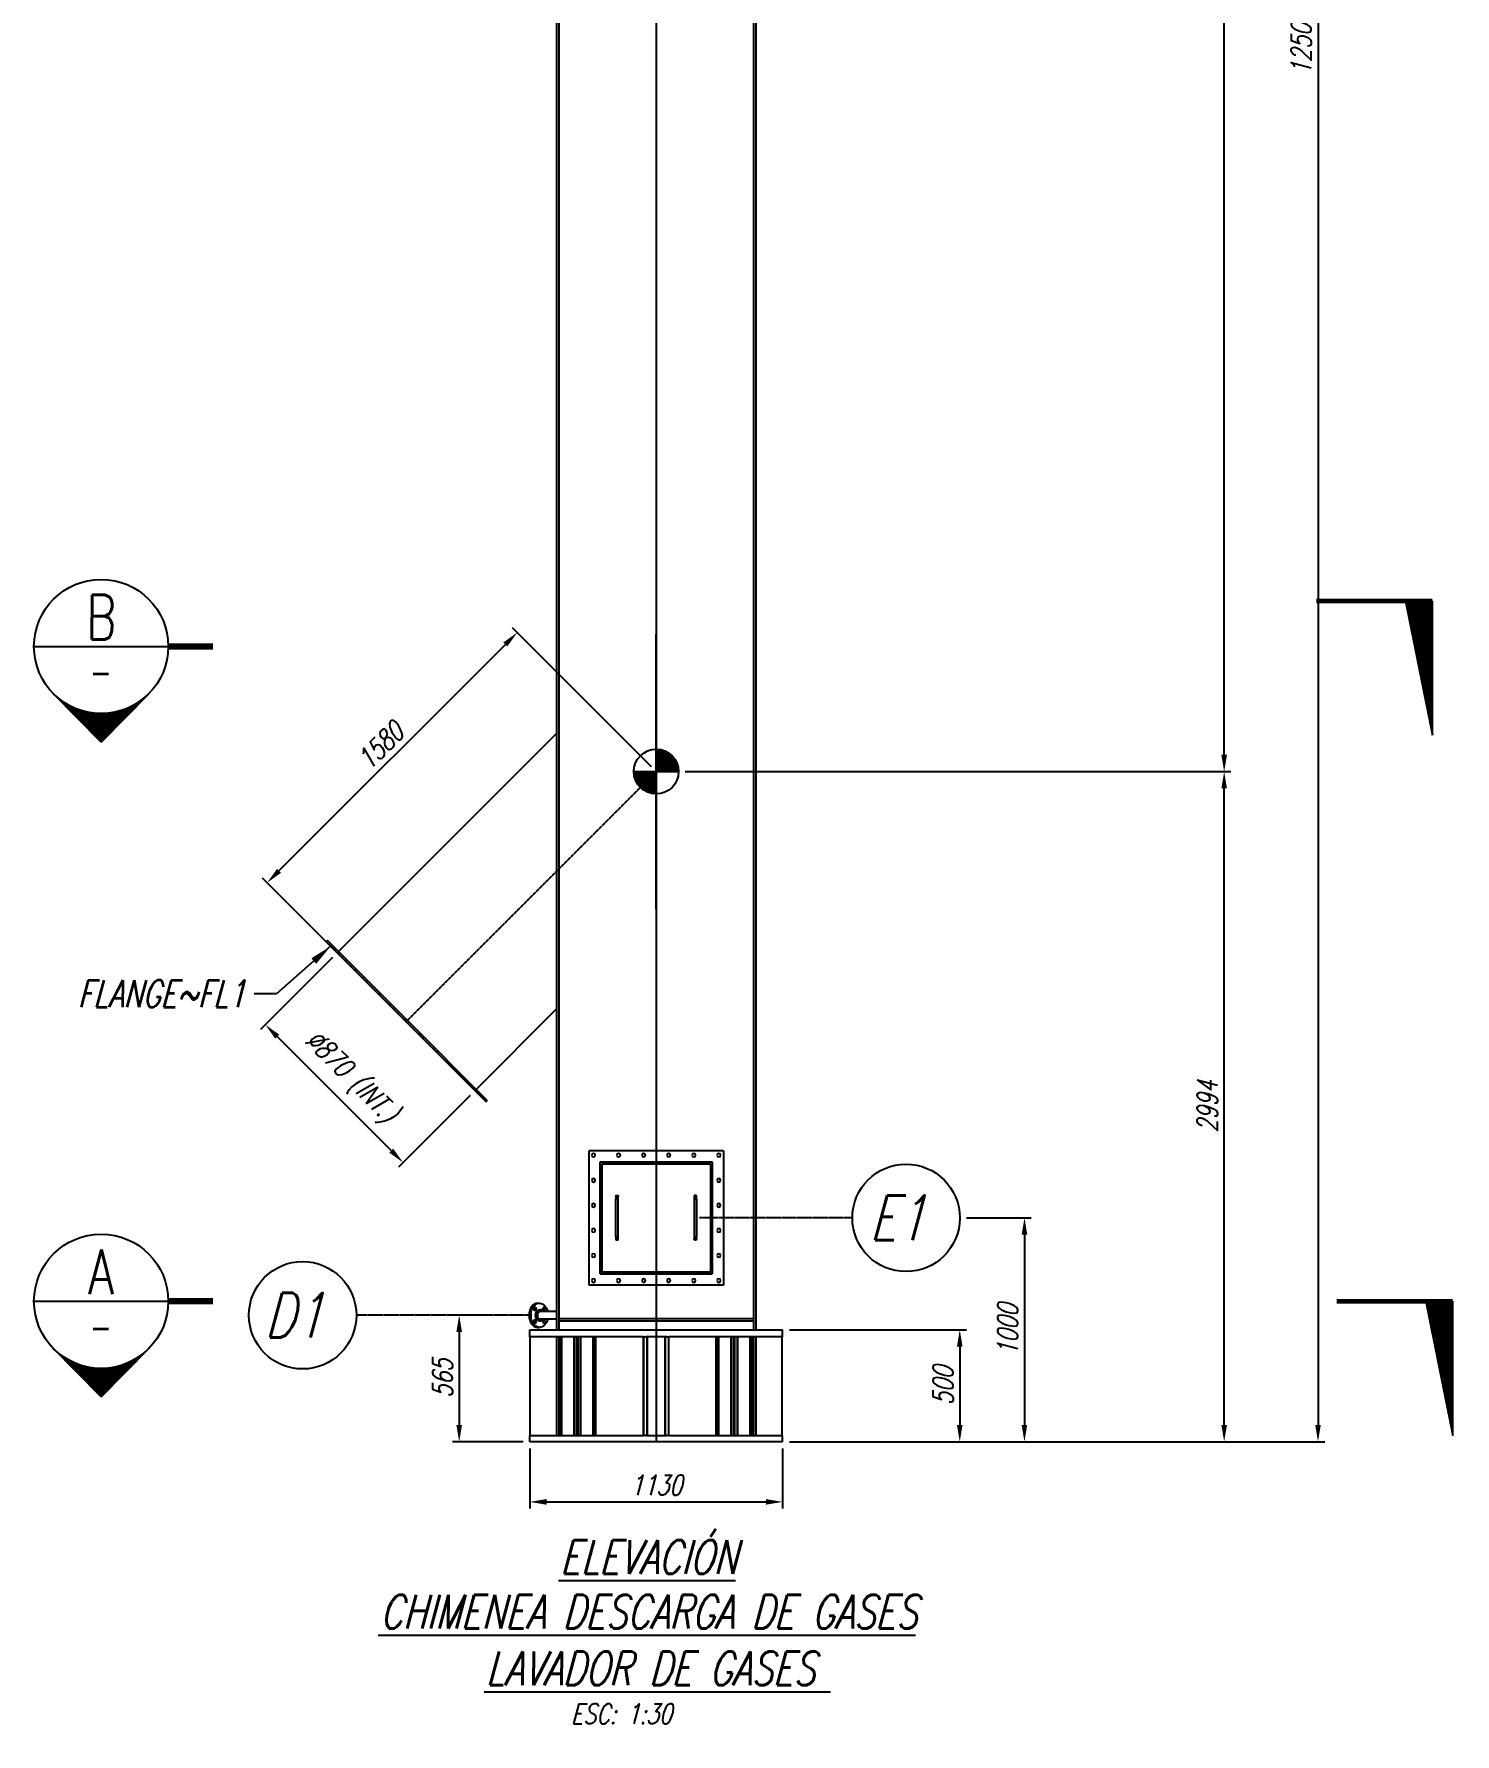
# Model space of a CAD drawing. Header units: inches. Extents: x -293597 to -232636, y -119329 to -80370.
# Drawn here: x -271311 to -264962, y -119329 to -111735 of the extents above; entities that cross this region are included whole.
import ezdxf
from ezdxf.enums import TextEntityAlignment as Align

# ---------------------------------------------------------------- set-up
doc = ezdxf.new("R2010")
doc.units = ezdxf.units.IN
doc.header["$MEASUREMENT"] = 0
doc.linetypes.add('CENTER', pattern=[2, 1.25, -0.25, 0.25, -0.25])
doc.linetypes.add('HIDDEN', pattern=[9.525, 6.35, -3.175])
for name, color, linetype in [('IA-DIBUJO', 3, 'Continuous'), ('IA-DIM', 7, 'Continuous'), ('IA-EJES', 4, 'CENTER'), ('IA-SEGM', 1, 'HIDDEN'), ('IA-SIMBOLS', 2, 'Continuous'), ('IA-TITLE', 6, 'Continuous')]:
    doc.layers.add(name, color=color, linetype=linetype)
doc.styles.add('ING-AMB', font='romans.shx', dxfattribs={"width": 0.75, "oblique": 15})
doc.styles.add('SALVADOR', font='ROMANS.SHX', dxfattribs={"width": 0.75, "oblique": 15})
doc.dimstyles.new('30', dxfattribs={"dimscale": 30, "dimtxt": 3, "dimasz": 2.5, "dimexe": 1, "dimexo": 1, "dimgap": 1, "dimtad": 1, "dimdec": 0, "dimzin": 0, "dimdsep": 46, "dimtxsty": 'ING-AMB', "dimcen": 0.1, "dimclrd": 7, "dimclre": 7, "dimclrt": 2, "dimadec": 0, "dimazin": 0, "dimtfac": 1, "dimtdec": 0, "dimtmove": 0, "dimatfit": 0, "dimfxl": 1, "dimtolj": 1, "dimtzin": 0, "dimarcsym": 0})
doc.dimstyles.new('75', dxfattribs={"dimscale": 75, "dimtxt": 3, "dimasz": 2.5, "dimexe": 1, "dimexo": 1, "dimgap": 1, "dimtad": 1, "dimdec": 0, "dimzin": 0, "dimdsep": 46, "dimtxsty": 'ING-AMB', "dimcen": 0.1, "dimclrd": 7, "dimclre": 7, "dimclrt": 2, "dimadec": 0, "dimazin": 0, "dimtfac": 1, "dimtdec": 0, "dimtmove": 0, "dimatfit": 0, "dimfxl": 1, "dimtolj": 1, "dimtzin": 0, "dimarcsym": 0})

# ---------------------------------------------------------------- blocks, each defined once
blk = doc.blocks.new('*D36')
at = {"color": 7, "lineweight": -2, "transparency": 16777216}
for p, q in [((-269977.1, -115860.7), (-270298.1, -116181.7)), ((-269714.8, -116722.6), (-270223.9, -116213.5)), ((-269362, -116475.9), (-269682.9, -116796.9))]:
    blk.add_line(p, q, dxfattribs=at)
at = {"color": 7, "transparency": 16777216}
for points in [[(-270215, -116204.7), (-270232.7, -116222.3), (-270276.9, -116160.5)], [(-269705.9, -116713.8), (-269723.6, -116731.5), (-269661.7, -116775.7)]]:
    blk.add_solid(points, dxfattribs=at)
at = {"layer": 'Defpoints', "color": 0, "transparency": 16777216}
for p in [(-269955.9, -115839.5), (-270276.9, -116160.5), (-269340.7, -116454.7)]:
    blk.add_point(p, dxfattribs=at)
at = {"color": 2, "transparency": 16777216, "insert": (-269899.6, -116398.4), "char_height": 90, "attachment_point": 5, "rotation": 314.99808, "style": 'ING-AMB'}
blk.add_mtext('\\A1;%%C870 (INT.)', dxfattribs=at)
blk = doc.blocks.new('CIRCO')
blk.add_line((-7.5, 0), (7.5, 0))
blk.add_circle((0, 0), 7.5)
at = {"style": 'SALVADOR', "oblique": 15, "width": 0.75}
for tag, height, p in [('N', 5, (0, 0.78)), ('REFER', 2, (0, -3.68))]:
    blk.add_attdef(tag, text='', height=height, dxfattribs=at).set_placement(p, align=Align.CENTER)
blk = doc.blocks.new('*X8')
at = {"color": 0}
for p, q in [((-1.42, 4.77), (2.66, 8.84)), ((-1.33, 4.68), (3.08, 9.09)), ((-1.24, 4.59), (2.76, 8.6)), ((-1.15, 4.51), (2.55, 8.2)), ((-1.06, 4.42), (2.39, 7.87)), ((-0.97, 4.33), (2.26, 7.56)), ((-0.88, 4.24), (2.15, 7.28)), ((-0.79, 4.16), (2.06, 7.01)), ((-0.71, 4.07), (1.99, 6.76)), ((-0.62, 3.98), (1.93, 6.53)), ((-0.53, 3.89), (1.88, 6.3)), ((-0.44, 3.8), (1.84, 6.08)), ((-0.35, 3.72), (1.81, 5.87)), ((-0.26, 3.63), (1.78, 5.67)), ((-0.17, 3.54), (1.76, 5.47)), ((-0.08, 3.45), (1.74, 5.28)), ((0.01, 3.36), (1.73, 5.09)), ((0.09, 3.28), (1.73, 4.91)), ((0.18, 3.19), (1.73, 4.73)), ((0.27, 3.1), (1.73, 4.56)), ((0.36, 3.01), (1.74, 4.39)), ((0.45, 2.92), (1.75, 4.22)), ((0.54, 2.84), (1.76, 4.06)), ((0.63, 2.75), (1.78, 3.9)), ((0.72, 2.66), (1.8, 3.75)), ((0.81, 2.57), (1.82, 3.59)), ((0.89, 2.49), (1.85, 3.44)), ((0.98, 2.4), (1.88, 3.29)), ((1.07, 2.31), (1.91, 3.15)), ((1.16, 2.22), (1.94, 3)), ((1.25, 2.13), (1.98, 2.86)), ((1.34, 2.05), (2.02, 2.73)), ((1.43, 1.96), (2.06, 2.59)), ((1.52, 1.87), (2.1, 2.45)), ((1.61, 1.78), (2.15, 2.32)), ((1.69, 1.69), (2.19, 2.19)), ((1.78, 1.61), (2.24, 2.06)), ((1.87, 1.52), (2.29, 1.94)), ((1.96, 1.43), (2.34, 1.81)), ((2.05, 1.34), (2.4, 1.69)), ((2.14, 1.26), (2.45, 1.57)), ((2.23, 1.17), (2.51, 1.45)), ((2.32, 1.08), (2.57, 1.33)), ((2.41, 0.99), (2.63, 1.22)), ((2.49, 0.9), (2.7, 1.11)), ((2.58, 0.82), (2.76, 0.99)), ((2.67, 0.73), (2.83, 0.88)), ((2.76, 0.64), (2.9, 0.77)), ((2.85, 0.55), (2.96, 0.67)), ((2.94, 0.46), (3.04, 0.56)), ((3.03, 0.38), (3.11, 0.46)), ((3.12, 0.29), (3.18, 0.35)), ((3.21, 0.2), (3.26, 0.25)), ((3.29, 0.11), (3.34, 0.15)), ((3.38, 0.02), (3.41, 0.05)), ((3.47, -0.06), (3.49, -0.04)), ((3.56, -0.15), (3.58, -0.14)), ((3.65, -0.24), (3.66, -0.23)), ((3.74, -0.33), (3.74, -0.32)), ((3.83, -0.41), (3.83, -0.41)), ((3.92, -0.5), (3.92, -0.5))]:
    blk.add_line(p, q, dxfattribs=at)
blk = doc.blocks.new('CIRCO1')
for q in [(-5.27, 5.33), (-5.27, -5.33)]:
    blk.add_line((-10.67, 0), q)
at = {"const_width": 0.7}
blk.add_lwpolyline([(0, -7.5), (0, -12.5)], dxfattribs=at)
blk.add_arc((0, 0), 7.5, 134.6778, 225.3222)
blk.add_blockref('*X8', (-9.23, -4.79))
blk = doc.blocks.new('*X10')
at = {"color": 0}
for p, q in [((11.84, 3), (14.55, 5.71)), ((12.02, 3), (14.77, 5.75)), ((12.19, 3), (14.99, 5.8)), ((12.37, 3), (15.21, 5.84)), ((12.55, 3), (15.43, 5.89)), ((12.72, 3), (15.65, 5.93)), ((12.9, 3), (15.87, 5.97)), ((13.08, 3), (16, 5.92)), ((13.25, 3), (16, 5.75)), ((4.24, 3), (5.05, 3.81)), ((4.41, 3), (5.27, 3.85)), ((4.59, 3), (5.49, 3.9)), ((4.77, 3), (5.71, 3.94)), ((4.94, 3), (5.93, 3.99)), ((5.12, 3), (6.15, 4.03)), ((5.3, 3), (6.37, 4.07)), ((5.47, 3), (6.59, 4.12)), ((5.65, 3), (6.81, 4.16)), ((5.83, 3), (7.04, 4.21)), ((6.01, 3), (7.26, 4.25)), ((6.18, 3), (7.48, 4.3)), ((6.36, 3), (7.7, 4.34)), ((6.54, 3), (7.92, 4.38)), ((6.71, 3), (8.14, 4.43)), ((6.89, 3), (8.36, 4.47)), ((7.07, 3), (8.58, 4.52)), ((7.24, 3), (8.8, 4.56)), ((7.42, 3), (9.02, 4.6)), ((7.6, 3), (9.25, 4.65)), ((7.77, 3), (9.47, 4.69)), ((7.95, 3), (9.69, 4.74)), ((8.13, 3), (9.91, 4.78)), ((8.3, 3), (10.13, 4.83)), ((8.48, 3), (10.35, 4.87)), ((8.66, 3), (10.57, 4.91)), ((8.83, 3), (10.79, 4.96)), ((9.01, 3), (11.01, 5)), ((9.19, 3), (11.23, 5.05)), ((9.36, 3), (11.45, 5.09)), ((9.54, 3), (11.68, 5.14)), ((9.72, 3), (11.9, 5.18)), ((9.89, 3), (12.12, 5.22)), ((10.07, 3), (12.34, 5.27)), ((10.25, 3), (12.56, 5.31)), ((10.42, 3), (12.78, 5.36)), ((10.6, 3), (13, 5.4)), ((10.78, 3), (13.22, 5.44)), ((10.95, 3), (13.44, 5.49)), ((11.13, 3), (13.66, 5.53)), ((11.31, 3), (13.89, 5.58)), ((11.49, 3), (14.11, 5.62)), ((11.66, 3), (14.33, 5.67)), ((13.43, 3), (16, 5.57)), ((13.61, 3), (16, 5.39)), ((13.78, 3), (16, 5.22)), ((13.96, 3), (16, 5.04)), ((14.14, 3), (16, 4.86)), ((14.31, 3), (16, 4.69)), ((14.49, 3), (16, 4.51)), ((14.67, 3), (16, 4.33)), ((14.84, 3), (16, 4.16)), ((15.02, 3), (16, 3.98)), ((15.2, 3), (16, 3.8)), ((1.06, 3), (1.07, 3.01)), ((1.23, 3), (1.29, 3.06)), ((1.41, 3), (1.51, 3.1)), ((1.59, 3), (1.73, 3.15)), ((1.76, 3), (1.95, 3.19)), ((1.94, 3), (2.17, 3.23)), ((2.12, 3), (2.4, 3.28)), ((2.29, 3), (2.62, 3.32)), ((2.47, 3), (2.84, 3.37)), ((2.65, 3), (3.06, 3.41)), ((2.82, 3), (3.28, 3.46)), ((3, 3), (3.5, 3.5)), ((3.18, 3), (3.72, 3.54)), ((3.35, 3), (3.94, 3.59)), ((3.53, 3), (4.16, 3.63)), ((3.71, 3), (4.38, 3.68)), ((3.88, 3), (4.6, 3.72)), ((4.06, 3), (4.83, 3.77)), ((15.37, 3), (16, 3.63)), ((15.55, 3), (16, 3.45)), ((15.73, 3), (16, 3.27)), ((15.9, 3), (16, 3.1))]:
    blk.add_line(p, q, dxfattribs=at)
blk = doc.blocks.new('FLECOR')
for p, q in [((0, -9.98), (-15, -12.98)), ((-15, -12.98), (0, -12.98))]:
    blk.add_line(p, q)
at = {"const_width": 0.5}
blk.add_lwpolyline([(0, -12.98), (0, 0)], dxfattribs=at)
blk.add_blockref('*X10', (-16, -15.98))
blk = doc.blocks.new('EJE')
blk.add_circle((0, 6), 6)
at = {"style": 'SALVADOR', "oblique": 15, "width": 0.75}
blk.add_attdef('N', text='', height=5, dxfattribs=at).set_placement((0, 6), align=Align.MIDDLE)
blk = doc.blocks.new('*D37')
at = {"color": 7, "lineweight": -2, "transparency": 16777216}
for p, q in [((-268025.8, -105523.1), (-265543.8, -105523.1)), ((-265573.8, -105598.1), (-265573.8, -117948.1)), ((-267935.8, -118023.1), (-265543.8, -118023.1))]:
    blk.add_line(p, q, dxfattribs=at)
at = {"color": 7, "transparency": 16777216}
for points in [[(-265586.3, -105598.1), (-265561.3, -105598.1), (-265573.8, -105523.1)], [(-265586.3, -117948.1), (-265561.3, -117948.1), (-265573.8, -118023.1)]]:
    blk.add_solid(points, dxfattribs=at)
at = {"layer": 'Defpoints', "color": 0, "transparency": 16777216}
for p in [(-268055.8, -105523.1), (-267965.8, -118023.1), (-265573.8, -118023.1)]:
    blk.add_point(p, dxfattribs=at)
at = {"color": 2, "transparency": 16777216, "insert": (-265648.8, -111773.1), "char_height": 90, "attachment_point": 5, "rotation": 90, "style": 'ING-AMB'}
blk.add_mtext('\\A1;12500', dxfattribs=at)
blk = doc.blocks.new('*X4')
at = {"color": 0}
for p, q in [((2.04, 8.58), (2.16, 8.7)), ((2.05, 8.41), (2.34, 8.7)), ((2.07, 8.26), (2.51, 8.7)), ((2.09, 8.11), (2.69, 8.7)), ((2.13, 7.96), (2.87, 8.7)), ((2.17, 7.82), (3.04, 8.7)), ((2.21, 7.69), (3.22, 8.7)), ((2.26, 7.56), (3.4, 8.7)), ((2.31, 7.44), (3.57, 8.7)), ((2.37, 7.32), (3.75, 8.7)), ((2.43, 7.21), (3.93, 8.7)), ((2.5, 7.1), (4.1, 8.7)), ((2.57, 6.99), (4.28, 8.7)), ((2.64, 6.89), (4.46, 8.7)), ((2.72, 6.79), (4.63, 8.7)), ((2.8, 6.69), (4.81, 8.7)), ((2.89, 6.6), (4.99, 8.7)), ((2.98, 6.52), (5.03, 8.57)), ((3.07, 6.43), (5.03, 8.39)), ((3.17, 6.35), (5.03, 8.22)), ((3.27, 6.27), (5.03, 8.04)), ((3.37, 6.2), (5.03, 7.86)), ((3.48, 6.13), (5.03, 7.69)), ((3.59, 6.07), (5.03, 7.51)), ((3.71, 6.01), (5.03, 7.33)), ((3.83, 5.95), (5.03, 7.16)), ((3.96, 5.9), (5.03, 6.98)), ((4.09, 5.85), (5.03, 6.8)), ((4.22, 5.81), (5.03, 6.63)), ((4.36, 5.78), (5.03, 6.45)), ((4.51, 5.75), (5.03, 6.27)), ((4.66, 5.72), (5.03, 6.1)), ((4.82, 5.71), (5.03, 5.92)), ((4.99, 5.7), (5.03, 5.74))]:
    blk.add_line(p, q, dxfattribs=at)
blk = doc.blocks.new('*X5')
at = {"color": 0}
for p, q in [((5.03, 11.58), (5.16, 11.7)), ((5.03, 11.4), (5.32, 11.69)), ((5.03, 11.22), (5.48, 11.67)), ((5.03, 11.05), (5.63, 11.64)), ((5.03, 10.87), (5.77, 11.61)), ((5.03, 10.69), (5.91, 11.57)), ((5.03, 10.52), (6.05, 11.53)), ((5.03, 10.34), (6.17, 11.48)), ((5.03, 10.16), (6.3, 11.42)), ((5.03, 9.98), (6.41, 11.36)), ((5.03, 9.81), (6.53, 11.3)), ((5.03, 9.63), (6.64, 11.24)), ((5.03, 9.45), (6.75, 11.17)), ((5.03, 9.28), (6.85, 11.09)), ((5.03, 9.1), (6.95, 11.01)), ((5.03, 8.92), (7.04, 10.93)), ((5.03, 8.75), (7.13, 10.85)), ((5.17, 8.7), (7.22, 10.76)), ((5.34, 8.7), (7.3, 10.66)), ((5.52, 8.7), (7.38, 10.57)), ((5.7, 8.7), (7.46, 10.47)), ((5.87, 8.7), (7.53, 10.36)), ((6.05, 8.7), (7.6, 10.25)), ((6.23, 8.7), (7.67, 10.14)), ((6.4, 8.7), (7.73, 10.02)), ((6.58, 8.7), (7.78, 9.9)), ((6.76, 8.7), (7.83, 9.78)), ((6.93, 8.7), (7.88, 9.65)), ((7.11, 8.7), (7.92, 9.51)), ((7.29, 8.7), (7.96, 9.37)), ((7.46, 8.7), (7.99, 9.23)), ((7.64, 8.7), (8.01, 9.07)), ((7.82, 8.7), (8.03, 8.91)), ((7.99, 8.7), (8.03, 8.74))]:
    blk.add_line(p, q, dxfattribs=at)
blk = doc.blocks.new('PUNTO CENTRO')
blk.add_line((0, -2.5), (0, 2.5))
at = {"color": 7}
blk.add_line((-2.5, 0), (2.5, 0), dxfattribs=at)
blk.add_circle((0, 0), 2.5)
at = {"xscale": 0.83333333, "yscale": 0.83333333, "zscale": 0.83333333}
for name in ['*X5', '*X4']:
    blk.add_blockref(name, (-4.2, -7.25), dxfattribs=at)
blk = doc.blocks.new('*D38')
at = {"color": 7, "lineweight": -2, "transparency": 16777216}
for p, q in [((-268400.8, -115029.6), (-265963.1, -115029.6)), ((-265993.1, -117948.1), (-265993.1, -115104.6)), ((-267935.8, -118023.1), (-265963.1, -118023.1))]:
    blk.add_line(p, q, dxfattribs=at)
at = {"color": 7, "transparency": 16777216}
for points in [[(-266005.6, -115104.6), (-265980.6, -115104.6), (-265993.1, -115029.6)], [(-266005.6, -117948.1), (-265980.6, -117948.1), (-265993.1, -118023.1)]]:
    blk.add_solid(points, dxfattribs=at)
at = {"layer": 'Defpoints', "color": 0, "transparency": 16777216}
for p in [(-268430.8, -115029.6), (-265993.1, -115029.6), (-267965.8, -118023.1)]:
    blk.add_point(p, dxfattribs=at)
at = {"color": 2, "transparency": 16777216, "insert": (-266068.1, -116526.3), "char_height": 90, "attachment_point": 5, "rotation": 90, "style": 'ING-AMB'}
blk.add_mtext('\\A1;2994', dxfattribs=at)
blk = doc.blocks.new('*D39')
at = {"color": 7, "lineweight": -2, "transparency": 16777216}
for p, q in [((-266179.4, -107263), (-265963.1, -107263)), ((-265993.1, -114954.6), (-265993.1, -107338)), ((-268400.8, -115029.6), (-265963.1, -115029.6))]:
    blk.add_line(p, q, dxfattribs=at)
at = {"color": 7, "transparency": 16777216}
for points in [[(-266005.6, -107338), (-265980.6, -107338), (-265993.1, -107263)], [(-266005.6, -114954.6), (-265980.6, -114954.6), (-265993.1, -115029.6)]]:
    blk.add_solid(points, dxfattribs=at)
at = {"layer": 'Defpoints', "color": 0, "transparency": 16777216}
for p in [(-266209.4, -107263), (-265993.1, -107263), (-268430.8, -115029.6)]:
    blk.add_point(p, dxfattribs=at)
at = {"color": 2, "transparency": 16777216, "insert": (-266068.1, -111146.3), "char_height": 90, "attachment_point": 5, "rotation": 90, "style": 'ING-AMB'}
blk.add_mtext('\\A1;7767', dxfattribs=at)
blk = doc.blocks.new('*D43')
at = {"color": 7, "lineweight": -2, "transparency": 16777216}
for p, q in [((-268552, -115008.3), (-269173, -114387.4)), ((-270216.3, -115473.1), (-269204.8, -114461.6)), ((-269669.5, -116125.9), (-270290.5, -115504.9))]:
    blk.add_line(p, q, dxfattribs=at)
at = {"color": 7, "transparency": 16777216}
for points in [[(-269213.6, -114452.8), (-269195.9, -114470.5), (-269151.8, -114408.6)], [(-270225.1, -115464.2), (-270207.4, -115481.9), (-270269.3, -115526.1)]]:
    blk.add_solid(points, dxfattribs=at)
at = {"layer": 'Defpoints', "color": 0, "transparency": 16777216}
for p in [(-269151.8, -114408.6), (-268530.8, -115029.6), (-269648.3, -116147.1)]:
    blk.add_point(p, dxfattribs=at)
at = {"color": 2, "transparency": 16777216, "insert": (-269763.6, -114914.3), "char_height": 90, "attachment_point": 5, "rotation": 45, "style": 'ING-AMB'}
blk.add_mtext('\\A1;1580', dxfattribs=at)
blk = doc.blocks.new('*D44')
at = {"color": 7, "lineweight": -2, "transparency": 16777216}
for p, q in [((-267144.4, -117023.1), (-266855.4, -117023.1)), ((-266885.4, -117098.1), (-266885.4, -117948.1)), ((-267935.8, -118023.1), (-266855.4, -118023.1))]:
    blk.add_line(p, q, dxfattribs=at)
at = {"color": 7, "transparency": 16777216}
for points in [[(-266897.9, -117098.1), (-266872.9, -117098.1), (-266885.4, -117023.1)], [(-266897.9, -117948.1), (-266872.9, -117948.1), (-266885.4, -118023.1)]]:
    blk.add_solid(points, dxfattribs=at)
at = {"layer": 'Defpoints', "color": 0, "transparency": 16777216}
for p in [(-267174.4, -117023.1), (-267965.8, -118023.1), (-266885.4, -118023.1)]:
    blk.add_point(p, dxfattribs=at)
at = {"color": 2, "transparency": 16777216, "insert": (-266960.4, -117523.1), "char_height": 90, "attachment_point": 5, "rotation": 90, "style": 'ING-AMB'}
blk.add_mtext('\\A1;1000', dxfattribs=at)
blk = doc.blocks.new('*D45')
at = {"color": 7, "lineweight": -2, "transparency": 16777216}
for p, q in [((-269295.8, -117458.1), (-269441, -117458.1)), ((-269411, -117533.1), (-269411, -117948.1)), ((-269125.8, -118023.1), (-269441, -118023.1))]:
    blk.add_line(p, q, dxfattribs=at)
at = {"color": 7, "transparency": 16777216}
for points in [[(-269423.5, -117533.1), (-269398.5, -117533.1), (-269411, -117458.1)], [(-269423.5, -117948.1), (-269398.5, -117948.1), (-269411, -118023.1)]]:
    blk.add_solid(points, dxfattribs=at)
at = {"layer": 'Defpoints', "color": 0, "transparency": 16777216}
for p in [(-269265.8, -117458.1), (-269411, -118023.1), (-269095.8, -118023.1)]:
    blk.add_point(p, dxfattribs=at)
at = {"color": 2, "transparency": 16777216, "insert": (-269486, -117740.6), "char_height": 90, "attachment_point": 5, "rotation": 90, "style": 'ING-AMB'}
blk.add_mtext('\\A1;565', dxfattribs=at)
blk = doc.blocks.new('*D49')
at = {"color": 7, "lineweight": -2, "transparency": 16777216}
for p, q in [((-267935.8, -117523.1), (-267144.5, -117523.1)), ((-267174.5, -117598.1), (-267174.5, -117948.1)), ((-267870.8, -118023.1), (-267144.5, -118023.1))]:
    blk.add_line(p, q, dxfattribs=at)
at = {"color": 7, "transparency": 16777216}
for points in [[(-267187, -117598.1), (-267162, -117598.1), (-267174.5, -117523.1)], [(-267187, -117948.1), (-267162, -117948.1), (-267174.5, -118023.1)]]:
    blk.add_solid(points, dxfattribs=at)
at = {"layer": 'Defpoints', "color": 0, "transparency": 16777216}
for p in [(-267965.8, -117523.1), (-267900.8, -118023.1), (-267174.5, -118023.1)]:
    blk.add_point(p, dxfattribs=at)
at = {"color": 2, "transparency": 16777216, "insert": (-267249.5, -117773.1), "char_height": 90, "attachment_point": 5, "rotation": 90, "style": 'ING-AMB'}
blk.add_mtext('\\A1;500', dxfattribs=at)
blk = doc.blocks.new('*D57')
at = {"color": 7, "lineweight": -2, "transparency": 16777216}
for p, q in [((-269095.8, -118053.1), (-269095.8, -118321.8)), ((-267965.8, -118053.1), (-267965.8, -118321.8)), ((-269020.8, -118291.8), (-268040.8, -118291.8))]:
    blk.add_line(p, q, dxfattribs=at)
at = {"color": 7, "transparency": 16777216}
for points in [[(-269020.8, -118279.3), (-269020.8, -118304.3), (-269095.8, -118291.8)], [(-268040.8, -118279.3), (-268040.8, -118304.3), (-267965.8, -118291.8)]]:
    blk.add_solid(points, dxfattribs=at)
at = {"layer": 'Defpoints', "color": 0, "transparency": 16777216}
for p in [(-269095.8, -118023.1), (-267965.8, -118023.1), (-267965.8, -118291.8)]:
    blk.add_point(p, dxfattribs=at)
at = {"color": 2, "transparency": 16777216, "insert": (-268530.8, -118216.8), "char_height": 90, "attachment_point": 5, "style": 'ING-AMB'}
blk.add_mtext('\\A1;1130', dxfattribs=at)

msp = doc.modelspace()

# ---------------------------------------------------------------- linework, layer by layer
at = {"layer": 'IA-DIBUJO', "extrusion": (0, 1, 0)}
for p, q in [((-268965.78, -105523.1), (-268965.78, -117523.1)), ((-268095.78, -105523.1), (-268095.78, -117523.1)), ((-268975.78, -105723.1), (-268975.78, -114859.38)), ((-268085.78, -107357.17), (-268085.78, -117523.1)), ((-269950.24, -115833.84), (-268975.78, -114859.38)), ((-268975.78, -114859.38), (-268975.78, -116089.74)), ((-269999.74, -115784.35), (-270005.4, -115790)), ((-270005.4, -115790), (-269648.31, -116147.09)), ((-269642.65, -116141.43), (-269999.74, -115784.35)), ((-269986.31, -115797.78), (-269991.96, -115803.44)), ((-269979.85, -115804.23), (-269985.51, -115809.89)), ((-269970.75, -115813.34), (-269976.41, -115818.99)), ((-269964.3, -115819.79), (-269969.95, -115825.45)), ((-269960.74, -115823.35), (-269966.4, -115829)), ((-269950.24, -115833.84), (-269955.9, -115839.5)), ((-269955.9, -115839.5), (-269950.24, -115833.84)), ((-269945.18, -115838.9), (-269950.84, -115844.56)), ((-269929.7, -115854.39), (-269935.36, -115860.04)), ((-269914.15, -115869.94), (-269919.8, -115875.6)), ((-269887.93, -115896.16), (-269893.59, -115901.81)), ((-269872.38, -115911.71), (-269878.03, -115917.37)), ((-269837.03, -115947.05), (-269842.69, -115952.71)), ((-269821.48, -115962.61), (-269827.13, -115968.27)), ((-269778.97, -116005.12), (-269784.62, -116010.78)), ((-269763.41, -116020.68), (-269769.07, -116026.34)), ((-269715.96, -116068.13), (-269721.61, -116073.79)), ((-269700.4, -116083.69), (-269706.06, -116089.34)), ((-269335.06, -116449.03), (-268975.78, -116089.74)), ((-268975.78, -116089.74), (-268975.78, -117523.1)), ((-269650.43, -116133.66), (-269656.09, -116139.31)), ((-269648.31, -116147.09), (-269291.22, -116504.18)), ((-269647.71, -116147.69), (-269340.65, -116454.61)), ((-269285.56, -116498.52), (-269642.65, -116141.43)), ((-269634.88, -116149.21), (-269640.53, -116154.87)), ((-269584.91, -116199.18), (-269590.56, -116204.84)), ((-269569.35, -116214.74), (-269575.01, -116220.4)), ((-269521.9, -116262.19), (-269527.55, -116267.85)), ((-269506.34, -116277.75), (-269512, -116283.4)), ((-269463.83, -116320.26), (-269469.49, -116325.92)), ((-269448.27, -116335.81), (-269453.93, -116341.47)), ((-269412.93, -116371.16), (-269418.59, -116376.81)), ((-269397.38, -116386.71), (-269403.03, -116392.37)), ((-269371.16, -116412.93), (-269376.82, -116418.58)), ((-269355.6, -116428.48), (-269361.26, -116434.14)), ((-269340.12, -116443.96), (-269345.78, -116449.62)), ((-269335.06, -116449.03), (-269340.72, -116454.68)), ((-269340.65, -116454.61), (-269340.72, -116454.68)), ((-269340.65, -116454.61), (-269335.06, -116449.03)), ((-269324.57, -116459.52), (-269330.22, -116465.18)), ((-269321.01, -116463.08), (-269326.67, -116468.73)), ((-269314.56, -116469.53), (-269320.21, -116475.19)), ((-269305.45, -116478.63), (-269311.11, -116484.29)), ((-269299, -116485.09), (-269304.66, -116490.74)), ((-269285.56, -116498.52), (-269291.22, -116504.18)), ((-268230.78, -116723.1), (-268830.78, -116723.1)), ((-268830.78, -117323.1), (-268830.78, -116723.1)), ((-268780.78, -116773.1), (-268280.78, -116773.1)), ((-268780.78, -116773.1), (-268780.78, -117273.1)), ((-268780.78, -116773.1), (-268280.78, -116773.1)), ((-268780.78, -117273.1), (-268780.78, -116773.1)), ((-268772.78, -116781.1), (-268288.78, -116781.1)), ((-268772.78, -117265.1), (-268772.78, -116781.1)), ((-268288.78, -116781.1), (-268288.78, -117265.1)), ((-268280.78, -116773.1), (-268280.78, -117273.1)), ((-268280.78, -116773.1), (-268280.78, -117273.1)), ((-268230.78, -116723.1), (-268230.78, -117323.1)), ((-268710.78, -116927.4), (-268710.78, -116937.4)), ((-268700.78, -116937.4), (-268710.78, -116937.4)), ((-268710.78, -117107.4), (-268710.78, -116937.4)), ((-268700.78, -116937.4), (-268700.78, -116927.4)), ((-268700.78, -117107.4), (-268700.78, -116937.4)), ((-268360.78, -116927.4), (-268360.78, -116937.4)), ((-268360.78, -116937.4), (-268350.78, -116937.4)), ((-268360.78, -116937.4), (-268360.78, -117107.4)), ((-268350.78, -116937.4), (-268350.78, -116927.4)), ((-268350.78, -116937.4), (-268350.78, -117107.4)), ((-268700.78, -117107.4), (-268710.78, -117107.4)), ((-268710.78, -117107.4), (-268710.78, -117117.4)), ((-268700.78, -117117.4), (-268700.78, -117107.4)), ((-268360.78, -117107.4), (-268350.78, -117107.4)), ((-268360.78, -117107.4), (-268360.78, -117117.4)), ((-268350.78, -117117.4), (-268350.78, -117107.4)), ((-268230.78, -117323.1), (-268830.78, -117323.1)), ((-268780.78, -117273.1), (-268280.78, -117273.1)), ((-268280.78, -117273.1), (-268780.78, -117273.1)), ((-268288.78, -117265.1), (-268772.78, -117265.1)), ((-269095.78, -117523.1), (-267965.78, -117523.1)), ((-269095.78, -117555.1), (-269095.78, -117523.1)), ((-267965.78, -117555.1), (-267965.78, -117523.1)), ((-269093.79, -117555.1), (-269095.78, -117555.1)), ((-269093.79, -117995.1), (-269093.79, -117555.1)), ((-269093.79, -117555.1), (-269092.95, -117555.1)), ((-268964.95, -117555.1), (-269092.95, -117555.1)), ((-268975.78, -117555.1), (-268975.78, -117995.1)), ((-268965.78, -117555.1), (-268965.78, -117995.1)), ((-268953.64, -117555.1), (-268964.95, -117555.1)), ((-268964.95, -117995.1), (-268964.95, -117555.1)), ((-268964.95, -117995.1), (-268964.95, -117555.1)), ((-268964.75, -117555.1), (-268964.75, -117995.1)), ((-268953.64, -117995.1), (-268953.64, -117555.1)), ((-268953.64, -117555.1), (-268952.12, -117555.1)), ((-268953.64, -117555.1), (-268953.64, -117995.1)), ((-268897.07, -117555.1), (-268952.12, -117555.1)), ((-268885.75, -117555.1), (-268897.07, -117555.1)), ((-268897.07, -117555.1), (-268897.07, -117995.1)), ((-268897.07, -117995.1), (-268897.07, -117555.1)), ((-268885.75, -117995.1), (-268885.75, -117555.1)), ((-268885.75, -117555.1), (-268883.57, -117555.1)), ((-268885.75, -117995.1), (-268885.75, -117555.1)), ((-268586.78, -117555.1), (-268883.57, -117555.1)), ((-268880.8, -117555.1), (-268880.8, -117995.1)), ((-268880.74, -117995.1), (-268880.74, -117555.1)), ((-268869.49, -117995.1), (-268869.49, -117555.1)), ((-268869.43, -117555.1), (-268869.43, -117995.1)), ((-268812.92, -117555.1), (-268812.92, -117995.1)), ((-268812.86, -117995.1), (-268812.86, -117555.1)), ((-268801.61, -117995.1), (-268801.61, -117555.1)), ((-268801.55, -117555.1), (-268801.55, -117995.1)), ((-268586.82, -117555.1), (-268586.82, -117995.1)), ((-268586.78, -117555.1), (-268577.75, -117555.1)), ((-268586.78, -117995.1), (-268586.78, -117555.1)), ((-268586.78, -117555.1), (-268586.78, -117555.1)), ((-268483.81, -117555.1), (-268577.75, -117555.1)), ((-268570.82, -117995.1), (-268570.82, -117555.1)), ((-268570.78, -117555.1), (-268570.78, -117995.1)), ((-268490.82, -117555.1), (-268490.82, -117995.1)), ((-268490.78, -117995.1), (-268490.78, -117555.1)), ((-268483.81, -117555.1), (-268474.78, -117555.1)), ((-268474.82, -117995.1), (-268474.82, -117555.1)), ((-268179.94, -117555.1), (-268474.78, -117555.1)), ((-268474.78, -117995.1), (-268474.78, -117555.1)), ((-268263.55, -117555.1), (-268263.55, -117995.1)), ((-268263.49, -117995.1), (-268263.49, -117555.1)), ((-268252.24, -117995.1), (-268252.24, -117555.1)), ((-268252.18, -117555.1), (-268252.18, -117995.1)), ((-268195.67, -117555.1), (-268195.67, -117995.1)), ((-268195.61, -117995.1), (-268195.61, -117555.1)), ((-268184.35, -117995.1), (-268184.35, -117555.1)), ((-268184.29, -117555.1), (-268184.29, -117995.1)), ((-268179.94, -117555.1), (-268179.34, -117555.1)), ((-268172.96, -117555.1), (-268179.34, -117555.1)), ((-268179.34, -117995.1), (-268179.34, -117555.1)), ((-268179.34, -117995.1), (-268179.34, -117555.1)), ((-268106.53, -117555.1), (-268172.96, -117555.1)), ((-268168.03, -117995.1), (-268168.03, -117555.1)), ((-268168.03, -117555.1), (-268168.03, -117995.1)), ((-268111.46, -117555.1), (-268111.46, -117995.1)), ((-268111.46, -117995.1), (-268111.46, -117555.1)), ((-268100.15, -117555.1), (-268106.53, -117555.1)), ((-268100.15, -117995.1), (-268100.15, -117555.1)), ((-267968.61, -117555.1), (-268100.15, -117555.1)), ((-268100.15, -117995.1), (-268100.15, -117555.1)), ((-268096.82, -117995.1), (-268096.82, -117555.1)), ((-268095.78, -117555.1), (-268095.78, -117995.1)), ((-268085.78, -117555.1), (-268085.78, -117995.1)), ((-267968.61, -117555.1), (-267967.77, -117555.1)), ((-267967.77, -117995.1), (-267967.77, -117555.1)), ((-267965.78, -117555.1), (-267967.77, -117555.1)), ((-269095.78, -117995.1), (-269093.79, -117995.1)), ((-269095.78, -118023.1), (-269095.78, -117995.1)), ((-269092.95, -117995.1), (-269093.79, -117995.1)), ((-269092.95, -117995.1), (-268964.95, -117995.1)), ((-268964.95, -117995.1), (-268953.64, -117995.1)), ((-268952.12, -117995.1), (-268953.64, -117995.1)), ((-268952.12, -117995.1), (-268897.07, -117995.1)), ((-268897.07, -117995.1), (-268885.75, -117995.1)), ((-268883.57, -117995.1), (-268885.75, -117995.1)), ((-268883.57, -117995.1), (-268586.78, -117995.1)), ((-268577.75, -117995.1), (-268586.78, -117995.1)), ((-268586.78, -117995.1), (-268586.78, -117995.1)), ((-268577.75, -117995.1), (-268483.81, -117995.1)), ((-268474.78, -117995.1), (-268483.81, -117995.1)), ((-268474.78, -117995.1), (-268179.94, -117995.1)), ((-268179.34, -117995.1), (-268179.94, -117995.1)), ((-268179.34, -117995.1), (-268172.96, -117995.1)), ((-268172.96, -117995.1), (-268106.53, -117995.1)), ((-268106.53, -117995.1), (-268100.15, -117995.1)), ((-268100.15, -117995.1), (-267968.61, -117995.1)), ((-267967.77, -117995.1), (-267968.61, -117995.1)), ((-267967.77, -117995.1), (-267965.78, -117995.1)), ((-267965.78, -118023.1), (-267965.78, -117995.1)), ((-267965.78, -118023.1), (-269095.78, -118023.1))]:
    msp.add_line(p, q, dxfattribs=at)
at = {"layer": 'IA-DIBUJO', "extrusion": (-2.22045e-16, 1, -2.22045e-16)}
for p, q in [((-269060.9, -117404.14), (-269051.97, -117404.14)), ((-268973.77, -117441.35), (-269052.57, -117441.35)), ((-268973.77, -117474.88), (-269052.57, -117474.88)), ((-269051.97, -117433.47), (-269049.63, -117433.47)), ((-269049.63, -117440.84), (-269049.64, -117440.84)), ((-269026.58, -117430.11), (-269035.52, -117430.11)), ((-269066.22, -117486.12), (-269075.16, -117486.12)), ((-269051.98, -117512.09), (-269060.92, -117512.09)), ((-269060.9, -117512.09), (-269051.97, -117512.09)), ((-269049.64, -117482.75), (-269051.98, -117482.75)), ((-269051.97, -117482.75), (-269049.63, -117482.75))]:
    msp.add_line(p, q, dxfattribs=at)
at = {"layer": 'IA-DIBUJO', "extrusion": (0, 0, -1)}
for centre in [(268810.78, -116743.1), (268698.78, -116743.1), (268586.78, -116743.1), (268474.78, -116743.1), (268362.78, -116743.1), (268250.78, -116743.1), (268810.78, -116855.1), (268250.78, -116855.1), (268810.78, -116967.1), (268250.78, -116967.1), (268810.78, -117079.1), (268250.78, -117079.1), (268810.78, -117191.1), (268250.78, -117191.1), (268810.78, -117303.1), (268698.78, -117303.1), (268586.78, -117303.1), (268474.78, -117303.1), (268362.78, -117303.1), (268250.78, -117303.1)]:
    msp.add_circle(centre, 8, dxfattribs=at)
for centre, start, end in [((268705.78, -116927.4), 0, 180), ((268705.78, -116927.4), 270, 0), ((268705.78, -116927.4), 180, 270), ((268355.78, -117117.4), 0, 90), ((268355.78, -117117.4), 180, 0), ((268355.78, -117117.4), 90, 180)]:
    msp.add_arc(centre, 5, start, end, dxfattribs=at)
at = {"layer": 'IA-DIBUJO'}
for centre, start, end in [((-268355.78, -116927.4), 0, 180), ((-268355.78, -116927.4), 180, 270), ((-268355.78, -116927.4), 270, 0), ((-268705.78, -117117.4), 90, 180), ((-268705.78, -117117.4), 180, 0), ((-268705.78, -117117.4), 0, 90)]:
    msp.add_arc(centre, 5, start, end, dxfattribs=at)
for centre, major_axis, start_param, end_param in [((-269060.9, -117458.11), (0, 53.97), 0, 3.1411969), ((-269071.77, -117430.08), (0, 7.87), -0.0003957, 3.1411969), ((-269080.71, -117430.08), (0, 7.87), -2.2102543, -0.9313384), ((-269071.77, -117430.08), (0, -7.87), -0.0003957, 3.1411969), ((-269049.63, -117458.11), (0, 24.64), -0.0003957, 3.1411969), ((-269049.63, -117458.11), (0, 17.27), -0.0003957, 3.1411969), ((-269049.63, -117458.11), (0, -17.27), -0.0003957, 0.2431341), ((-269049.63, -117458.11), (0, -24.64), -0.0003957, 0.8224712), ((-269049.63, -117458.11), (0, 24.64), -0.8224711, -0.0003957), ((-269049.63, -117458.11), (0, 17.27), -0.243134, -0.0003957), ((-269032.15, -117430.1), (0, 7.87), -1.571192, 1.5704006), ((-269032.15, -117430.1), (0, -7.87), -1.571192, 1.5704006), ((-269041.08, -117430.1), (0, 7.87), -1.571192, -0.9313384), ((-269041.08, -117430.1), (0, 7.87), -2.2102543, -1.571192), ((-269071.79, -117486.12), (0, 7.87), -1.571192, 1.5704006), ((-269071.79, -117486.12), (0, -7.87), -1.571192, 1.5704006), ((-269080.72, -117486.12), (0, 7.87), -1.571192, -0.9313384), ((-269080.72, -117486.12), (0, 7.87), -2.2102543, -1.571192), ((-269060.9, -117458.11), (0, -53.97), -0.0003957, 0), ((-269032.16, -117486.14), (0, 7.87), -0.0003957, 3.1411969), ((-269041.1, -117486.14), (0, 7.87), -2.2102543, -0.9313384), ((-269032.16, -117486.14), (0, -7.87), -0.0003957, 3.1411969)]:
    msp.add_ellipse(centre, major_axis=major_axis, ratio=0.7071068, start_param=start_param, end_param=end_param, dxfattribs=at)
at = {"layer": 'IA-DIBUJO', "extrusion": (4.93038e-32, -2.22045e-16, -1)}
for major_axis, ratio, start_param, end_param in [((0, -53.97), 0.7071068, 0.0003957, 3.1419884), ((0, -24.64), 0.7071068, 0.0003957, 3.1415927), ((0, -53.97), 0.7071068, -1.2549845, 0.0003957), ((0, 53.97), 0.7071068, 0.0003957, 1.2549845), ((0, -24.64), 0.00007, 0.0000061, 0.0004018)]:
    msp.add_ellipse((-269051.97, -117458.11), major_axis=major_axis, ratio=ratio, start_param=start_param, end_param=end_param, dxfattribs=at)
at = {"layer": 'IA-EJES', "ltscale": 1.5}
for p, q in [((-268530.78, -105355.6), (-268530.78, -118023.1)), ((-269648.31, -116147.09), (-268530.78, -115029.56))]:
    msp.add_line(p, q, dxfattribs=at)
at = {"layer": 'IA-EJES', "ltscale": 1.5, "extrusion": (0, 1, 0)}
msp.add_line((-268530.78, -115644.74), (-268530.78, -114414.38), dxfattribs=at)
at = {"layer": 'IA-EJES', "ltscale": 5}
for p, q in [((-267654.38, -117023.1), (-268337.71, -117023.1)), ((-269091.08, -117458.1), (-269870.54, -117458.1))]:
    msp.add_line(p, q, dxfattribs=at)
at = {"layer": 'IA-SEGM', "ltscale": 0.3}
for p, q in [((-268965.78, -117473.1), (-268095.78, -117473.1)), ((-268965.78, -117483.1), (-268095.78, -117483.1))]:
    msp.add_line(p, q, dxfattribs=at)

# ---------------------------------------------------------------- block references
at = {"layer": 'IA-SIMBOLS'}
ref = msp.add_blockref('CIRCO', (-271010.8, -114470.73), dxfattribs=dict(at, xscale=40, yscale=40, zscale=4))
ref.add_attrib('N', 'B', dxfattribs={"layer": '0', "height": 200, "style": 'SALVADOR', "oblique": 0.307044, "width": 0.75}).set_placement((-271010.8, -114439.53), align=Align.CENTER)
ref.add_attrib('REFER', '-', dxfattribs={"layer": '0', "height": 120, "style": 'SALVADOR', "oblique": 0.307044, "width": 0.75}).set_placement((-271012.43, -114644.91), align=Align.CENTER)
at = {"layer": 'IA-SIMBOLS', "xscale": 40, "yscale": 40, "zscale": 4, "rotation": 90}
for name, p in [('FLECOR', (-265581.94, -114267.36)), ('CIRCO1', (-271010.8, -114470.73)), ('CIRCO1', (-271010.8, -117395.6)), ('FLECOR', (-265490.79, -117395.6))]:
    msp.add_blockref(name, p, dxfattribs=at)
at = {"layer": 'IA-SIMBOLS', "xscale": 40, "yscale": 40, "zscale": 40}
msp.add_blockref('PUNTO CENTRO', (-268530.78, -115029.56), dxfattribs=at)
at = {"layer": 'IA-SIMBOLS'}
ref = msp.add_blockref('EJE', (-267414.38, -117263.1), dxfattribs=dict(at, xscale=40, yscale=40, zscale=40))
ref.add_attrib('N', 'E1', dxfattribs={"layer": '0', "height": 200, "style": 'SALVADOR', "oblique": 15, "width": 0.75}).set_placement((-267452.76, -117023.1), align=Align.MIDDLE)
ref = msp.add_blockref('CIRCO', (-271010.8, -117395.6), dxfattribs=dict(at, xscale=40, yscale=40, zscale=4))
ref.add_attrib('N', 'A', dxfattribs={"layer": '0', "height": 200, "style": 'SALVADOR', "oblique": 0.307044, "width": 0.75}).set_placement((-271010.8, -117364.4), align=Align.CENTER)
ref.add_attrib('REFER', '-', dxfattribs={"layer": '0', "height": 120, "style": 'SALVADOR', "oblique": 0.307044, "width": 0.75}).set_placement((-271012.43, -117569.78), align=Align.CENTER)
ref = msp.add_blockref('EJE', (-270110.54, -117698.1), dxfattribs=dict(at, xscale=40, yscale=40, zscale=40))
ref.add_attrib('N', 'D1', dxfattribs={"layer": '0', "height": 200, "style": 'SALVADOR', "oblique": 15, "width": 0.75}).set_placement((-270148.93, -117458.1), align=Align.MIDDLE)

# ---------------------------------------------------------------- texts
at = {"color": 2, "insert": (-270367.43, -115961.74), "char_height": 120, "attachment_point": 3, "style": 'ING-AMB'}
msp.add_mtext('\\A1;FLANGE~FL1', dxfattribs=at)
at = {"layer": 'IA-DIM', "color": 2, "insert": (-268912.01, -119193.61), "char_height": 90, "width": 868.2062, "attachment_point": 1, "style": 'ING-AMB', "bg_fill": 3, "box_fill_scale": 1.5, "bg_fill_color": 256, "bg_fill_true_color": 13158600, "bg_fill_transparency": 0}
msp.add_mtext('ESC: 1:30', dxfattribs=at)
at = {"layer": 'IA-TITLE', "style": 'ING-AMB', "oblique": 15, "width": 0.75}
for s, p in [('%%UELEVACIÓN', (-268564.16, -118512.45)), ('%%UCHIMENEA DESCARGA DE GASES', (-268564.16, -118782.62))]:
    msp.add_text(s, height=150, dxfattribs=at).set_placement(p, align=Align.MIDDLE)

# ---------------------------------------------------------------- dimensions: what is measured, and where the dimension line sits
for base, p1, p2, picture, middle in [((-265573.83, -118023.1), (-268055.78, -105523.1), (-267965.78, -118023.1), '*D37', (-265648.83, -111773.1)), ((-265993.07, -107263.05), (-268430.78, -115029.56), (-266209.39, -107263.05), '*D39', (-266068.07, -111146.3)), ((-265993.07, -115029.56), (-267965.78, -118023.1), (-268430.78, -115029.56), '*D38', (-266068.07, -116526.33)), ((-266885.38, -118023.1), (-267174.38, -117023.1), (-267965.78, -118023.1), '*D44', (-266960.38, -117523.1)), ((-269411, -118023.1), (-269265.78, -117458.1), (-269095.78, -118023.1), '*D45', (-269486, -117740.6)), ((-267174.49, -118023.1), (-267965.78, -117523.1), (-267900.78, -118023.1), '*D49', (-267249.49, -117773.1))]:
    dim = msp.add_linear_dim(base=base, p1=p1, p2=p2, angle=90, dimstyle='30')
    dim.commit()
    dim.dimension.update_dxf_attribs({"geometry": picture, "text_midpoint": middle})
dim = msp.add_aligned_dim(p1=(-269648.31, -116147.09), p2=(-268530.78, -115029.56), distance=878.19, dimstyle='30')
dim.commit()
dim.dimension.update_dxf_attribs({"geometry": '*D43', "text_midpoint": (-269763.55, -114914.32)})
dim = msp.add_aligned_dim(p1=(-269340.74, -116454.7), p2=(-269955.9, -115839.5), distance=453.93, text='%%C<> (INT.)', dimstyle='30')
dim.commit()
dim.dimension.update_dxf_attribs({"geometry": '*D36', "text_midpoint": (-269899.61, -116398.37)})
dim = msp.add_linear_dim(base=(-267965.78, -118291.79), p1=(-269095.78, -118023.1), p2=(-267965.78, -118023.1), dimstyle='30')
dim.commit()
dim.dimension.update_dxf_attribs({"geometry": '*D57', "text_midpoint": (-268530.78, -118216.79)})

# ---------------------------------------------------------------- leaders
at = {"annotation_type": 0, "has_hookline": 1, "hookline_direction": 1, "text_width": 816.44}
msp.add_leader([(-269985.4, -115809.89), (-270227.43, -116021.74), (-270327.43, -116021.74)], dimstyle='75', override={"dimscale": 40, "dimgap": 1, "dimtad": 0}, dxfattribs=at)

# ---------------------------------------------------------------- next in the draw order: texts
at = {"layer": 'IA-TITLE', "style": 'ING-AMB', "oblique": 15, "width": 0.75}
msp.add_text('%%ULAVADOR DE GASES ', height=150, dxfattribs=at).set_placement((-268517.95, -119035.51), align=Align.MIDDLE)

doc.saveas('drawing.dxf')
